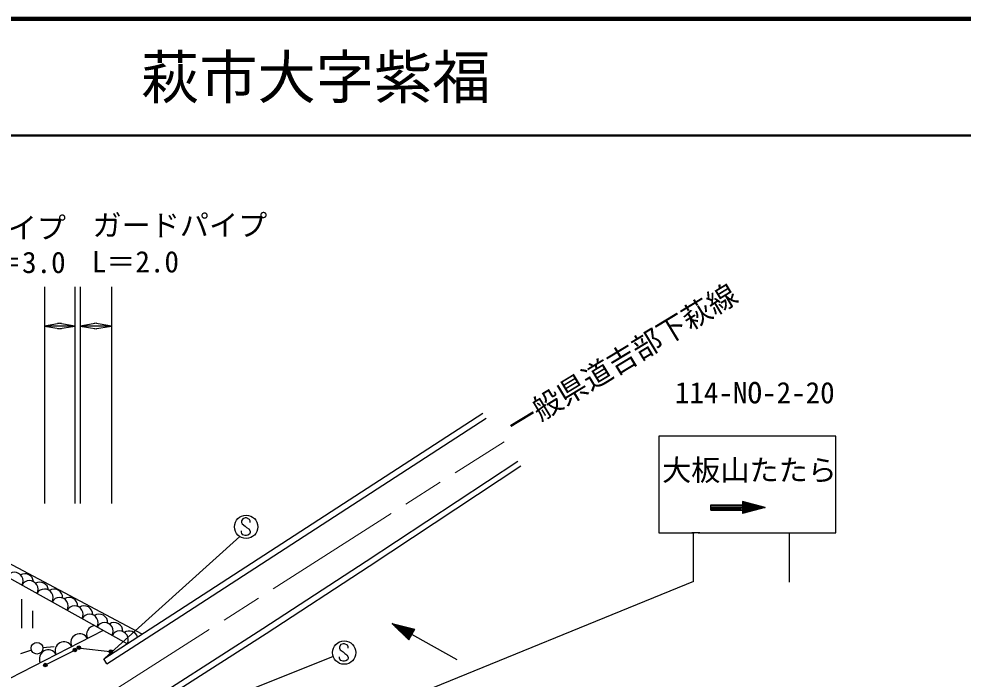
# Model space of a CAD drawing. Units: millimetres, scale not verified. Extents: x -60102783 to 680000, y -72987750 to 380000.
# Drawn here: x 394546 to 475576, y 323362 to 380000 of the extents above; entities that cross this region are included whole.
import ezdxf
from ezdxf.enums import TextEntityAlignment as Align

# ---------------------------------------------------------------- set-up
doc = ezdxf.new("R2010")
doc.units = ezdxf.units.MM
doc.header["$LTSCALE"] = 1000
doc.linetypes.add('CHAIN', pattern=[18.5, 12, -1.5, 3.5, -1.5])
for name, color, linetype, lineweight in [('M-BGD', 7, 'Continuous', 25), ('M-BMK', 2, 'CHAIN', 13), ('M-STR-HTXT', 7, 'Continuous', 13), ('M-STR-STR3', 7, 'Continuous', 25), ('M-STR-STRC', 7, 'Continuous', 25), ('M-TTL', 2, 'Continuous', 140), ('M-TTL-LINE', 7, 'Continuous', 50)]:
    doc.layers.add(name, color=color, linetype=linetype, lineweight=lineweight)
doc.layers.add('M-TTL-TXT', color=7, linetype='Continuous')
doc.styles.add('ＭＳ ゴシック', font='')
doc.styles.get('ＭＳ ゴシック').set_extended_font_data('MS Gothic')

# ---------------------------------------------------------------- blocks, each defined once
blk = doc.blocks.new('open_arrow')
at = {"color": 0, "linetype": 'Continuous', "lineweight": -2}
blk.add_lwpolyline([(7.5, 1.25), (0, 0), (7.5, -1.25)], dxfattribs=at)

msp = doc.modelspace()

# ---------------------------------------------------------------- linework, layer by layer
at = {"layer": 'M-BGD'}
for p, q in [((407763, 328935), (434363, 346172)), ((408035, 328516), (434634, 345753)), ((405123, 327226), (372265, 344700)), ((424339, 333478), (437354, 342065)), ((424613, 333060), (437630, 341648)), ((403839, 326395), (388358, 335024)), ((415482, 327699), (424339, 333478)), ((415753, 327280), (424613, 333060)), ((394757, 330220), (394757, 327720)), ((395757, 327720), (395757, 329220)), ((401831, 325094), (407763, 328935)), ((402103, 324675), (408035, 328516)), ((401789, 327538), (393756, 323408)), ((407641, 322664), (415482, 327699)), ((432167, 325029), (426570, 328119)), ((426570, 328119), (428011, 326732)), ((426570, 328119), (428511, 327638)), ((426607, 328083), (426620, 328106)), ((426644, 328047), (426670, 328094)), ((426681, 328011), (426720, 328081)), ((426719, 327975), (426771, 328069)), ((426756, 327939), (426821, 328056)), ((426793, 327903), (426871, 328044)), ((426831, 327867), (426921, 328032)), ((426868, 327831), (426972, 328019)), ((426905, 327796), (427022, 328007)), ((426943, 327760), (427072, 327994)), ((426980, 327724), (427122, 327982)), ((427017, 327688), (427173, 327969)), ((427054, 327652), (427223, 327957)), ((427092, 327616), (427273, 327945)), ((427129, 327580), (427323, 327932)), ((427166, 327544), (427374, 327920)), ((427204, 327508), (427424, 327907)), ((427241, 327473), (427474, 327895)), ((427278, 327437), (427524, 327882)), ((427316, 327401), (427575, 327870)), ((427353, 327365), (427625, 327857)), ((427390, 327329), (427675, 327845)), ((427427, 327293), (427725, 327833)), ((427465, 327257), (427776, 327820)), ((427502, 327221), (427826, 327808)), ((427539, 327185), (427876, 327795)), ((427577, 327150), (427926, 327783)), ((427614, 327114), (427977, 327770)), ((427651, 327078), (428027, 327758)), ((427689, 327042), (428077, 327746)), ((427726, 327006), (428127, 327733)), ((427763, 326970), (428178, 327721)), ((427800, 326934), (428228, 327708)), ((427838, 326898), (428278, 327696)), ((427875, 326862), (428328, 327683)), ((427912, 326826), (428379, 327671)), ((427950, 326791), (428429, 327659)), ((427987, 326755), (428479, 327646)), ((428011, 326732), (428511, 327638)), ((407993, 322296), (415753, 327280)), ((395625, 325850), (394675, 325520)), ((396595, 326060), (397585, 326170)), ((397015, 324679), (399172, 325757)), ((399820, 326021), (402384, 325733)), ((402103, 324675), (401831, 325094))]:
    msp.add_line(p, q, dxfattribs=at)
for centre, radius in [((396098, 326012), 500), ((399350, 325853), 150), ((399350, 325853), 100), ((399350, 325853), 50), ((399688, 326060), 150), ((399688, 326060), 100), ((399688, 326060), 50), ((402441, 325731), 150), ((402441, 325731), 100), ((402441, 325731), 50), ((396814, 324566), 150), ((396814, 324566), 100), ((396814, 324566), 50)]:
    msp.add_circle(centre, radius, dxfattribs=at)
for centre, radius, start, end in [((394163, 331788), 738, 330.86571, 150.86571), ((395056, 331664), 738, 4.70556, 119.74415), ((395453, 331069), 738, 330.86571, 150.86571), ((396346, 330945), 738, 4.70556, 119.74415), ((396743, 330350), 738, 330.86571, 150.86571), ((397565, 330350), 738, 357.56264, 123.79348), ((398034, 329631), 738, 330.86571, 150.86571), ((398855, 329631), 738, 357.56264, 123.79348), ((399324, 328911), 738, 330.86571, 150.86571), ((400145, 328911), 738, 357.56264, 123.79348), ((400614, 328192), 738, 330.86571, 150.86571), ((401435, 328192), 738, 357.56264, 123.79348), ((401904, 327473), 738, 330.86571, 150.86571), ((402725, 327473), 738, 357.56264, 123.79348), ((401113, 327190), 760, 94.52708, 207.20433), ((403194, 326754), 738, 330.86571, 150.86571), ((404016, 326754), 738, 16.73769, 123.79348), ((398411, 325801), 760, 27.20433, 207.20433), ((399762, 326496), 760, 27.20433, 207.20433), ((397060, 325107), 760, 27.20433, 207.20433)]:
    msp.add_arc(centre, radius, start, end, dxfattribs=at)
at = {"layer": 'M-BMK'}
msp.add_line((400761, 321185), (436188, 343727), dxfattribs=at)
at = {"layer": 'M-STR-STR3'}
for p, q in [((396737, 357022), (396737, 338437)), ((399346, 357022), (399346, 338437)), ((399797, 357022), (399797, 338437)), ((402486, 357022), (402486, 338437)), ((399346, 353648), (396737, 353648)), ((402486, 353648), (399797, 353648))]:
    msp.add_line(p, q, dxfattribs=at)
at = {"layer": 'M-STR-STRC'}
for p, q in [((449476, 344197), (449476, 335897)), ((464641, 344197), (449476, 344197)), ((464641, 335897), (464641, 344197)), ((453922, 337846), (453922, 338314)), ((453922, 338224), (456595, 338224)), ((453922, 337961), (456563, 337961)), ((453928, 338314), (456601, 338314)), ((453942, 338088), (458584, 338088)), ((458584, 338088), (456652, 338606)), ((456652, 338606), (456652, 337571)), ((458584, 338088), (456652, 337571)), ((456684, 338597), (456684, 337579)), ((456734, 338584), (456734, 337592)), ((456784, 338570), (456784, 337606)), ((456834, 338557), (456834, 337619)), ((456884, 338544), (456884, 337633)), ((456934, 338530), (456934, 337646)), ((456984, 338517), (456984, 337659)), ((457034, 338504), (457034, 337673)), ((457084, 338490), (457084, 337686)), ((457134, 338477), (457134, 337700)), ((457184, 338463), (457184, 337713)), ((457234, 338450), (457234, 337726)), ((457284, 338437), (457284, 337740)), ((457334, 338423), (457334, 337753)), ((457384, 338410), (457384, 337767)), ((457434, 338396), (457434, 337780)), ((457484, 338383), (457484, 337793)), ((457534, 338370), (457534, 337807)), ((457584, 338356), (457584, 337820)), ((457634, 338343), (457634, 337834)), ((457684, 338329), (457684, 337847)), ((457734, 338316), (457734, 337860)), ((457784, 338303), (457784, 337874)), ((457834, 338289), (457834, 337887)), ((457884, 338276), (457884, 337901)), ((457934, 338262), (457934, 337914)), ((457984, 338249), (457984, 337927)), ((458034, 338236), (458034, 337941)), ((458084, 338222), (458084, 337954)), ((458134, 338209), (458134, 337968)), ((458184, 338195), (458184, 337981)), ((458234, 338182), (458234, 337994)), ((458284, 338169), (458284, 338008)), ((458334, 338155), (458334, 338021)), ((458384, 338142), (458384, 338035)), ((458434, 338128), (458434, 338048)), ((458484, 338115), (458484, 338061)), ((458534, 338102), (458534, 338075)), ((413766, 337122), (413642, 336938)), ((413958, 337188), (413766, 337122)), ((414079, 337185), (413958, 337188)), ((414329, 337067), (414079, 337185)), ((453922, 337846), (456595, 337846)), ((413642, 336938), (413644, 336806)), ((413644, 336806), (413708, 336677)), ((413708, 336677), (413963, 336496)), ((413963, 336496), (414092, 336364)), ((414092, 336364), (414271, 336248)), ((414392, 336935), (414329, 337067)), ((414392, 336806), (414392, 336935)), ((413503, 335588), (401932, 325160)), ((413644, 335958), (413642, 336079)), ((413684, 335856), (413644, 335958)), ((413768, 335745), (413684, 335856)), ((413955, 335684), (413768, 335745)), ((414089, 335684), (413955, 335684)), ((414190, 335713), (414089, 335684)), ((414332, 335806), (414190, 335713)), ((414271, 336248), (414398, 336048)), ((414392, 335937), (414332, 335806)), ((414398, 336048), (414392, 335937)), ((449476, 335897), (452499, 335897)), ((452975, 335897), (452290, 335897)), ((452425, 331746), (452425, 335897)), ((452848, 335897), (464641, 335897)), ((460688, 331681), (460688, 335897)), ((452425, 331746), (409882, 314372)), ((422178, 326328), (422055, 326144)), ((422055, 326144), (422057, 326012)), ((422057, 326012), (422120, 325883)), ((422120, 325883), (422376, 325702)), ((422371, 326394), (422178, 326328)), ((422492, 326392), (422371, 326394)), ((422742, 326273), (422492, 326392)), ((422805, 326141), (422742, 326273)), ((422805, 326012), (422805, 326141)), ((421518, 325301), (406341, 319239)), ((422057, 325164), (422055, 325286)), ((422097, 325062), (422057, 325164)), ((422181, 324951), (422097, 325062)), ((422368, 324891), (422181, 324951)), ((422376, 325702), (422505, 325570)), ((422505, 325570), (422684, 325454)), ((422745, 325012), (422602, 324920)), ((422684, 325454), (422810, 325254)), ((422805, 325143), (422745, 325012)), ((422810, 325254), (422805, 325143)), ((422502, 324891), (422368, 324891)), ((422602, 324920), (422502, 324891))]:
    msp.add_line(p, q, dxfattribs=at)
for centre in [(414049, 336425), (422462, 325631)]:
    msp.add_circle(centre, 1000, dxfattribs=at)
at = {"layer": 'M-TTL'}
msp.add_line((680000, 380000), (40000, 380000), dxfattribs=at)
at = {"layer": 'M-TTL-LINE'}
msp.add_line((40000, 370000), (680000, 370000), dxfattribs=at)

# ---------------------------------------------------------------- block references
at = {"layer": 'M-STR-STR3', "xscale": 193, "yscale": 193}
for p in [(396737, 353648), (399797, 353648)]:
    msp.add_blockref('open_arrow', p, dxfattribs=at)
at = {"layer": 'M-STR-STR3', "xscale": 193, "yscale": 193, "rotation": 180}
for p in [(399346, 353648), (402486, 353648)]:
    msp.add_blockref('open_arrow', p, dxfattribs=at)

# ---------------------------------------------------------------- texts
at = {"layer": 'M-STR-HTXT', "style": 'ＭＳ ゴシック'}
msp.add_text('一般県道吉部下萩線', height=1833, rotation=31.204, dxfattribs=at).set_placement((436206, 345747), align=Align.TOP_LEFT)
at = {"layer": 'M-STR-STR3', "style": 'ＭＳ ゴシック'}
for s, p in [('ガードパイプ', (383586, 360609)), ('ガードパイプ', (400859, 360832)), ('L＝3.0', (391071, 357646)), ('L＝2.0', (400798, 357702))]:
    msp.add_text(s, height=1833, dxfattribs=at).set_placement(p, align=Align.BOTTOM_LEFT)
at = {"layer": 'M-STR-STRC', "style": 'ＭＳ ゴシック'}
for s, p in [('114-NO-2-20', (450840, 346468)), ('大板山たたら', (449743, 339827))]:
    msp.add_text(s, height=1833, dxfattribs=at).set_placement(p, align=Align.BOTTOM_LEFT)
at = {"layer": 'M-TTL-TXT', "style": 'ＭＳ ゴシック'}
msp.add_text('萩市大字紫福', height=3666, dxfattribs=at).set_placement((405024, 375000), align=Align.MIDDLE_LEFT)

doc.saveas('drawing.dxf')
